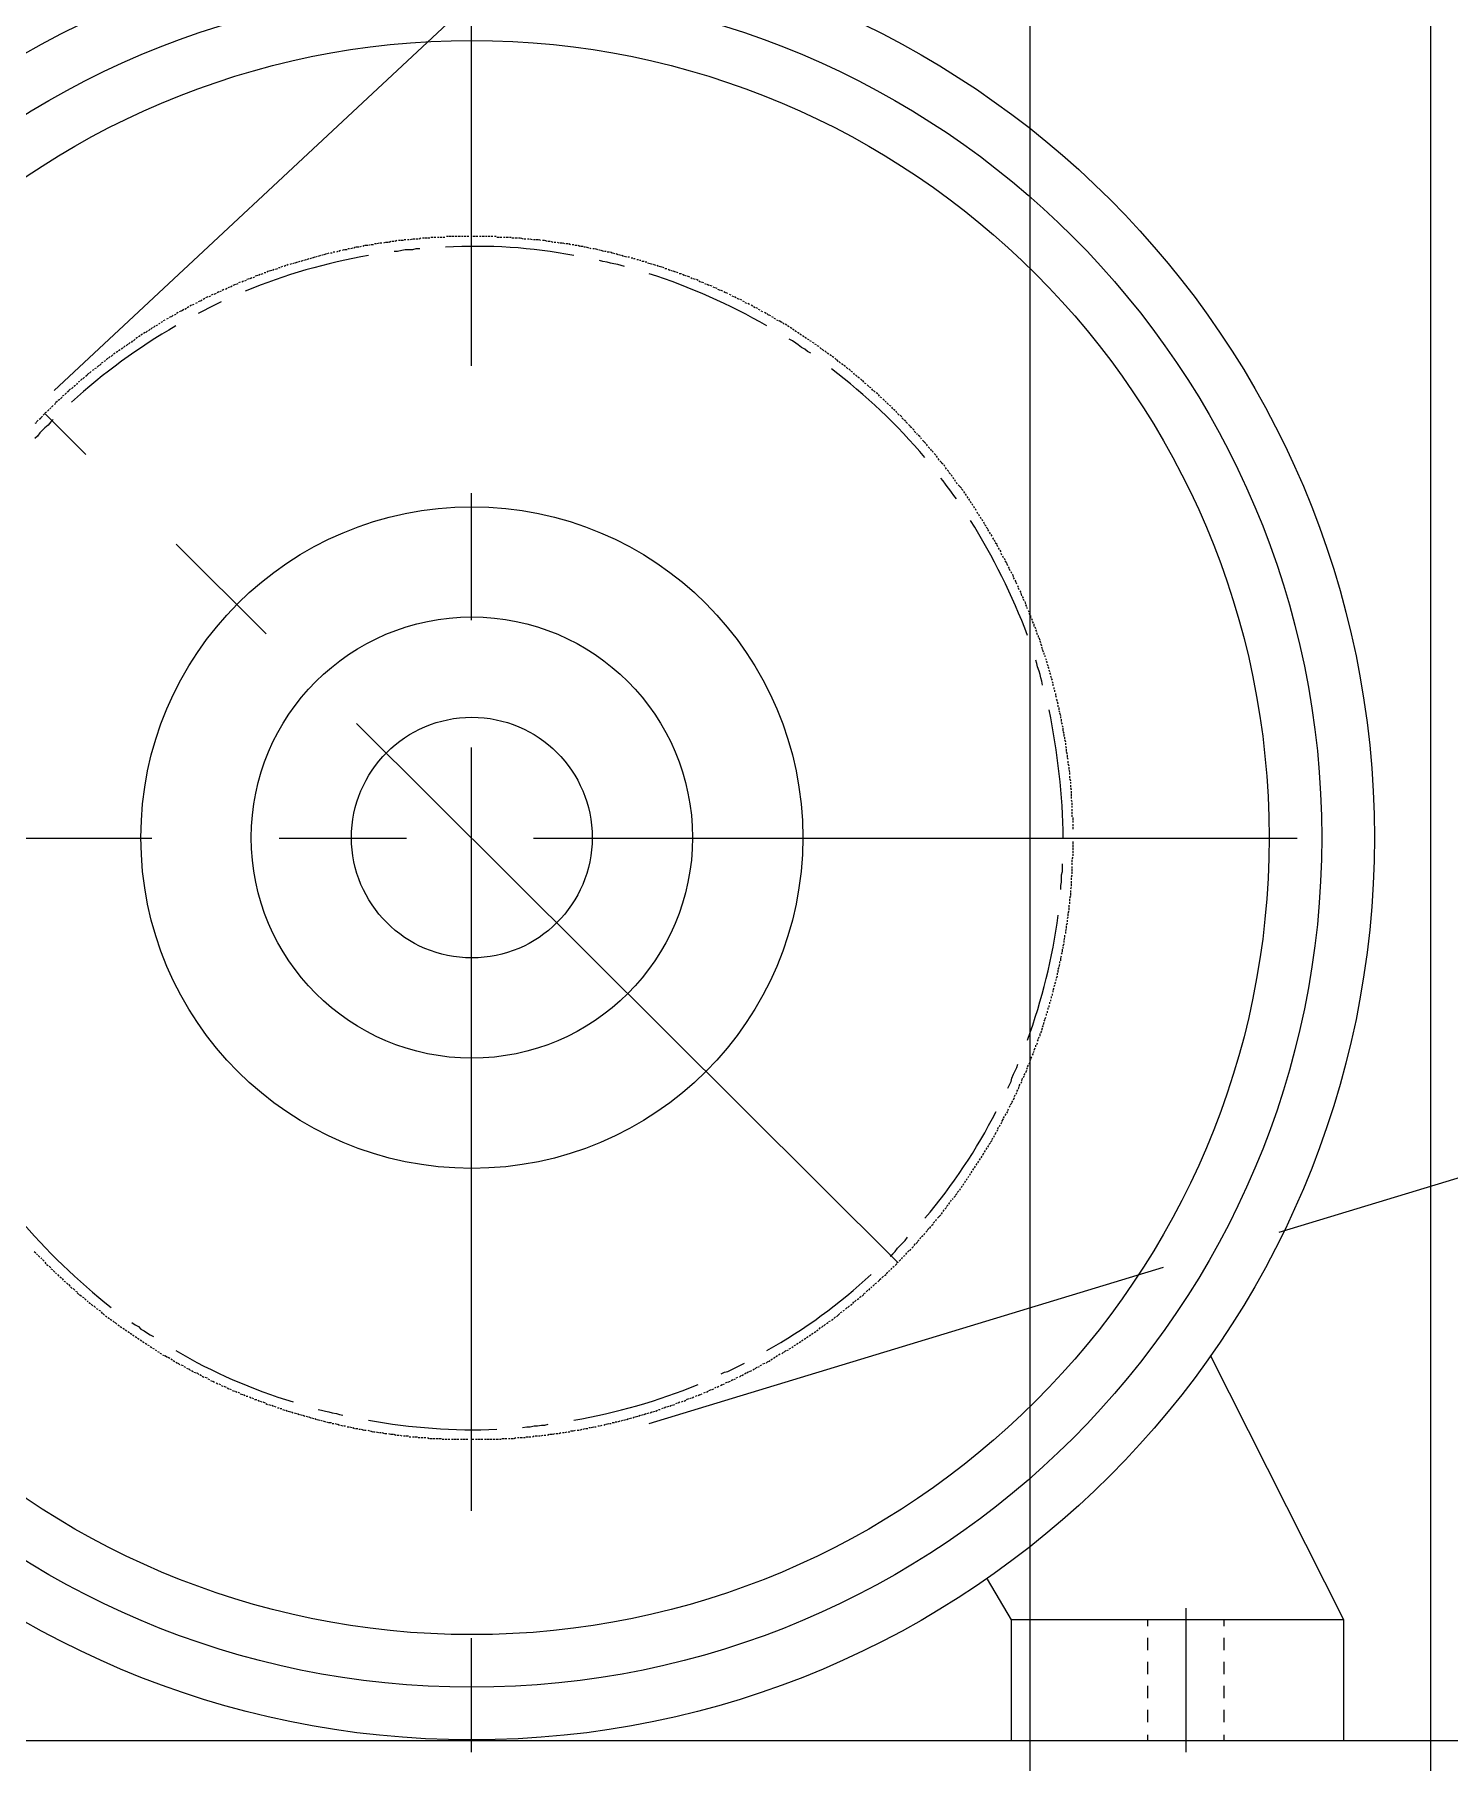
# Model space of a CAD drawing. Header units: millimetres. Extents: x 163705 to 1616509, y 81827 to 302547.
# Drawn here: x 1441158.7 to 1441511.7, y 145537.1 to 145968.3 of the extents above; entities that cross this region are included whole.
import ezdxf

# ---------------------------------------------------------------- set-up
doc = ezdxf.new("R2010")
doc.units = ezdxf.units.MM
doc.header["$LTSCALE"] = 10
doc.linetypes.add('CENTER2', pattern=[28.575, 19.05, -3.175, 3.175, -3.175])
doc.layers.add('1-中心线', color=1, linetype='CENTER2', lineweight=0)
doc.layers.add('1-设备轮廓', color=2, linetype='Continuous', lineweight=18)

# ---------------------------------------------------------------- blocks, each defined once
blk = doc.blocks.new('B400X4400立面图')
for p, q in [((3505.39, 1184.32, 30821.22), (3505.39, 0, 7414.49)), ((3605.39, 1184.32, 30821.22), (3605.39, 0, 7414.49))]:
    blk.add_line(p, q)
blk = doc.blocks.new('PE400X600-正视图')
for points in [[(315.42, 485.63), (413.54, 577.14)], [(392.88, 521.78), (392.47, 521.57)], [(393.71, 521.78), (393.09, 521.78)], [(394.33, 521.98), (393.92, 521.78)], [(395.15, 521.98), (394.53, 521.98)], [(395.77, 522.19), (395.36, 522.19)], [(396.6, 522.4), (395.98, 522.19)], [(397.22, 522.4), (396.81, 522.4)], [(398.05, 522.6), (397.63, 522.4)], [(398.87, 522.6), (398.25, 522.6)], [(399.49, 522.81), (399.08, 522.6)], [(400.32, 522.81), (399.7, 522.81)], [(400.94, 523.02), (400.53, 522.81)], [(401.76, 523.02), (401.35, 523.02)], [(402.59, 523.02), (401.97, 523.02)], [(403.21, 523.22), (402.8, 523.22)], [(404.04, 523.22), (403.62, 523.22)], [(404.86, 523.43), (404.24, 523.22)], [(405.48, 523.43), (405.07, 523.43)], [(406.31, 523.43), (405.69, 523.43)], [(406.93, 523.64), (406.52, 523.43)], [(407.75, 523.64), (407.34, 523.64)], [(408.58, 523.64), (407.96, 523.64)], [(409.2, 523.64), (408.79, 523.64)], [(410.03, 523.84), (409.41, 523.84)], [(410.65, 523.84), (410.23, 523.84)], [(411.47, 523.84), (411.06, 523.84)], [(412.3, 523.84), (411.68, 523.84)], [(412.92, 523.84), (412.51, 523.84)], [(413.75, 524.05), (413.33, 524.05)], [(414.57, 524.05), (413.95, 524.05)], [(415.19, 524.05), (414.78, 524.05)], [(416.02, 524.05), (415.4, 524.05)], [(416.84, 524.05), (416.22, 524.05)], [(417.46, 524.05), (417.05, 524.05)], [(418.29, 524.05), (417.67, 524.05)], [(418.91, 524.05), (418.5, 524.05)], [(420.56, 524.05), (419.94, 524.05)], [(421.18, 524.05), (420.77, 524.05)], [(422.01, 524.05), (421.59, 524.05)], [(422.83, 524.05), (422.21, 524.05)], [(423.45, 524.05), (423.04, 524.05)], [(424.28, 524.05), (423.66, 524.05)], [(424.9, 524.05), (424.49, 524.05)], [(425.73, 524.05), (425.31, 524.05)], [(426.55, 523.84), (425.93, 523.84)], [(427.17, 523.84), (426.76, 523.84)], [(428, 523.84), (427.58, 523.84)], [(428.82, 523.84), (428.2, 523.84)], [(429.44, 523.84), (429.03, 523.84)], [(430.27, 523.64), (429.65, 523.64)], [(431.1, 523.64), (430.48, 523.64)], [(431.72, 523.64), (431.3, 523.64)], [(432.54, 523.43), (431.92, 523.64)], [(433.16, 523.43), (432.75, 523.43)], [(433.99, 523.43), (433.58, 523.43)], [(434.81, 523.22), (434.19, 523.43)], [(435.43, 523.22), (435.02, 523.22)], [(436.26, 523.22), (435.64, 523.22)], [(436.88, 523.02), (436.47, 523.22)], [(437.71, 523.02), (437.29, 523.02)], [(438.53, 522.81), (437.91, 523.02)], [(439.15, 522.81), (438.74, 522.81)], [(439.98, 522.6), (439.36, 522.81)], [(440.6, 522.6), (440.19, 522.6)], [(441.42, 522.4), (441.01, 522.6)], [(442.25, 522.4), (441.63, 522.4)], [(442.87, 522.19), (442.46, 522.4)], [(443.7, 522.19), (443.08, 522.19)], [(444.32, 521.98), (443.9, 522.19)], [(445.14, 521.98), (444.73, 521.98)], [(445.97, 521.78), (445.35, 521.78)], [(446.59, 521.57), (446.18, 521.78)], [(376.15, 517.65), (375.53, 517.44)], [(376.77, 517.85), (376.36, 517.65)], [(377.6, 518.06), (376.98, 517.85)], [(378.22, 518.27), (377.8, 518.06)], [(379.04, 518.47), (378.42, 518.27)], [(379.66, 518.68), (379.25, 518.47)], [(380.49, 518.89), (379.87, 518.68)], [(381.11, 519.09), (380.7, 518.89)], [(381.93, 519.3), (381.31, 519.09)], [(382.55, 519.51), (382.14, 519.3)], [(383.38, 519.71), (382.76, 519.51)], [(384, 519.92), (383.59, 519.71)], [(384.83, 519.92), (384.41, 519.92)], [(385.45, 520.12), (385.03, 520.12)], [(386.27, 520.33), (385.86, 520.12)], [(386.89, 520.54), (386.48, 520.33)], [(387.72, 520.74), (387.31, 520.54)], [(388.54, 520.74), (387.92, 520.74)], [(389.16, 520.95), (388.75, 520.95)], [(389.99, 521.16), (389.37, 520.95)], [(390.61, 521.36), (390.2, 521.16)], [(391.44, 521.36), (390.82, 521.36)], [(392.06, 521.57), (391.64, 521.36)], [(406.72, 520.95), (405.69, 520.95), (404.86, 520.74), (404.04, 520.74), (403, 520.74), (402.18, 520.54), (401.14, 520.33), (400.32, 520.33)], [(447.41, 521.57), (446.8, 521.57)], [(448.03, 521.36), (447.62, 521.36)], [(448.86, 521.16), (448.24, 521.36)], [(449.48, 520.95), (449.07, 521.16)], [(450.31, 520.95), (449.89, 520.95)], [(451.13, 520.74), (450.51, 520.95)], [(451.75, 520.54), (451.34, 520.74)], [(457.74, 516.61), (456.92, 516.82), (456.09, 517.03), (455.06, 517.23), (454.23, 517.44), (453.41, 517.65), (452.37, 517.85), (451.55, 518.06)], [(452.58, 520.33), (451.96, 520.54)], [(453.2, 520.33), (452.79, 520.33)], [(454.02, 520.12), (453.41, 520.12)], [(454.64, 519.92), (454.23, 520.12)], [(455.47, 519.71), (454.85, 519.92)], [(456.09, 519.51), (455.68, 519.71)], [(456.92, 519.3), (456.3, 519.51)], [(457.54, 519.09), (457.12, 519.3)], [(458.36, 518.89), (457.74, 519.09)], [(458.98, 518.89), (458.57, 518.89)], [(459.81, 518.68), (459.4, 518.68)], [(460.43, 518.47), (460.02, 518.47)], [(461.25, 518.27), (460.84, 518.27)], [(461.87, 518.06), (461.46, 518.06)], [(462.7, 517.85), (462.08, 517.85)], [(463.32, 517.65), (462.91, 517.65)], [(364.17, 513.51), (363.55, 513.31)], [(364.79, 513.72), (364.38, 513.51)], [(365.41, 513.93), (365, 513.72)], [(366.24, 514.34), (365.62, 514.13)], [(366.86, 514.55), (366.44, 514.34)], [(367.48, 514.75), (367.06, 514.55)], [(368.3, 514.96), (367.89, 514.96)], [(368.92, 515.37), (368.51, 515.17)], [(369.75, 515.58), (369.13, 515.37)], [(370.37, 515.79), (369.95, 515.58)], [(371.19, 515.99), (370.57, 515.79)], [(371.81, 516.2), (371.4, 516.2)], [(372.43, 516.61), (372.02, 516.41)], [(373.26, 516.82), (372.85, 516.61)], [(373.88, 517.03), (373.47, 516.82)], [(374.7, 517.23), (374.29, 517.03)], [(375.32, 517.44), (374.91, 517.23)], [(464.15, 517.23), (463.53, 517.44)], [(464.77, 517.03), (464.35, 517.23)], [(465.59, 516.82), (464.97, 517.03)], [(466.21, 516.61), (465.8, 516.82)], [(467.04, 516.41), (466.42, 516.61)], [(467.66, 516.2), (467.24, 516.41)], [(468.28, 515.99), (467.86, 515.99)], [(469.1, 515.58), (468.69, 515.79)], [(469.72, 515.37), (469.31, 515.58)], [(470.55, 515.17), (469.93, 515.37)], [(471.17, 514.96), (470.76, 515.17)], [(472, 514.75), (471.38, 514.75)], [(472.62, 514.34), (472.2, 514.55)], [(473.24, 514.13), (472.82, 514.34)], [(474.06, 513.93), (473.44, 514.13)], [(474.68, 513.51), (474.27, 513.72)], [(475.51, 513.31), (474.89, 513.51)], [(476.13, 513.1), (475.71, 513.31)], [(353.84, 508.97), (353.22, 508.76)], [(354.46, 509.18), (354.05, 508.97)], [(355.08, 509.59), (354.67, 509.38)], [(355.91, 509.8), (355.29, 509.59)], [(356.53, 510.21), (356.11, 510)], [(357.15, 510.42), (356.73, 510.21)], [(357.77, 510.83), (357.35, 510.62)], [(358.59, 511.04), (358.18, 510.83)], [(359.21, 511.45), (358.8, 511.24)], [(359.83, 511.66), (359.42, 511.45)], [(360.66, 512.07), (360.04, 511.86)], [(361.28, 512.28), (360.86, 512.07)], [(361.9, 512.69), (361.48, 512.48)], [(362.72, 512.9), (362.31, 512.69)], [(363.34, 513.1), (362.93, 512.9)], [(476.75, 512.69), (476.33, 512.9)], [(477.57, 512.48), (476.95, 512.69)], [(478.19, 512.07), (477.78, 512.28)], [(478.81, 511.86), (478.4, 512.07)], [(479.64, 511.66), (479.02, 511.86)], [(480.26, 511.24), (479.85, 511.45)], [(480.88, 511.04), (480.46, 511.24)], [(481.7, 510.62), (481.08, 510.83)], [(482.32, 510.42), (481.91, 510.62)], [(482.94, 510), (482.53, 510.21)], [(483.56, 509.8), (483.15, 510)], [(484.39, 509.38), (483.98, 509.59)], [(485.01, 508.97), (484.6, 509.18)], [(485.63, 508.76), (485.22, 508.97)], [(345.79, 504.63), (345.37, 504.43)], [(346.41, 505.05), (345.99, 504.84)], [(347.03, 505.46), (346.61, 505.25)], [(347.85, 505.87), (347.23, 505.46)], [(348.47, 506.08), (348.06, 505.87)], [(349.09, 506.49), (348.68, 506.29)], [(349.71, 506.9), (349.3, 506.7)], [(350.33, 507.11), (349.92, 506.9)], [(351.16, 507.52), (350.74, 507.32)], [(351.78, 507.94), (351.36, 507.73)], [(357.15, 507.73), (356.32, 507.32), (355.49, 506.9), (354.67, 506.49), (353.84, 506.08), (353.02, 505.67), (352.19, 505.25), (351.36, 504.84)], [(352.4, 508.14), (351.98, 507.94)], [(353.02, 508.56), (352.6, 508.35)], [(486.46, 508.35), (485.84, 508.56)], [(487.07, 508.14), (486.66, 508.35)], [(487.69, 507.73), (487.28, 507.94)], [(488.31, 507.32), (487.9, 507.52)], [(488.93, 507.11), (488.52, 507.32)], [(489.76, 506.7), (489.35, 506.9)], [(490.38, 506.29), (489.97, 506.49)], [(491, 506.08), (490.59, 506.29)], [(491.62, 505.67), (491.21, 505.87)], [(492.24, 505.25), (491.83, 505.46)], [(493.07, 504.84), (492.65, 505.05)], [(493.68, 504.43), (493.27, 504.84)], [(338.76, 500.5), (338.35, 500.09)], [(339.38, 500.91), (338.97, 500.5)], [(340, 501.33), (339.59, 500.91)], [(340.62, 501.74), (340.21, 501.33)], [(341.24, 501.95), (340.83, 501.74)], [(341.86, 502.36), (341.45, 502.15)], [(342.48, 502.77), (342.07, 502.57)], [(343.1, 503.19), (342.69, 502.98)], [(343.93, 503.6), (343.51, 503.39)], [(344.55, 504.01), (344.13, 503.81)], [(345.17, 504.43), (344.75, 504.01)], [(494.3, 504.22), (493.89, 504.43)], [(494.92, 503.81), (494.51, 504.01)], [(495.54, 503.39), (495.13, 503.6)], [(496.16, 502.98), (495.75, 503.19)], [(496.99, 502.57), (496.37, 502.98)], [(497.61, 502.15), (497.2, 502.57)], [(498.23, 501.95), (497.82, 502.15)], [(498.85, 501.53), (498.44, 501.74)], [(499.47, 501.12), (499.06, 501.33)], [(500.09, 500.71), (499.68, 500.91)], [(500.71, 500.29), (500.29, 500.5)], [(332.57, 496.16), (332.15, 495.96)], [(333.19, 496.78), (332.77, 496.37)], [(333.81, 497.2), (333.39, 496.78)], [(334.42, 497.61), (334.01, 497.2)], [(335.04, 498.02), (334.63, 497.61)], [(335.66, 498.44), (335.25, 498.02)], [(336.28, 498.85), (335.87, 498.64)], [(336.9, 499.26), (336.49, 499.06)], [(337.52, 499.68), (337.11, 499.47)], [(338.14, 500.09), (337.73, 499.88)], [(504.22, 494.92), (503.39, 495.34), (502.77, 495.96), (501.95, 496.37), (501.12, 496.99), (500.5, 497.4), (499.68, 498.02), (498.85, 498.44)], [(501.33, 499.88), (500.91, 500.09)], [(501.95, 499.47), (501.53, 499.68)], [(502.57, 499.06), (502.15, 499.26)], [(503.19, 498.64), (502.77, 498.85)], [(503.81, 498.23), (503.39, 498.44)], [(504.43, 497.82), (504.01, 498.02)], [(505.05, 497.4), (504.63, 497.61)], [(505.67, 496.99), (505.25, 497.2)], [(506.29, 496.58), (505.87, 496.78)], [(506.9, 495.96), (506.49, 496.37)], [(507.52, 495.54), (507.11, 495.96)], [(326.58, 491.83), (326.16, 491.41)], [(327.2, 492.24), (326.78, 491.83)], [(327.61, 492.65), (327.2, 492.45)], [(328.23, 493.07), (327.81, 492.86)], [(328.85, 493.68), (328.43, 493.27)], [(329.47, 494.1), (329.05, 493.68)], [(330.09, 494.51), (329.67, 494.1)], [(330.71, 494.92), (330.29, 494.72)], [(331.33, 495.34), (330.91, 495.13)], [(331.95, 495.75), (331.53, 495.54)], [(508.14, 495.13), (507.73, 495.54)], [(508.76, 494.72), (508.35, 494.92)], [(509.38, 494.3), (508.97, 494.51)], [(510, 493.89), (509.59, 494.1)], [(510.62, 493.27), (510.21, 493.68)], [(511.04, 492.86), (510.83, 493.27)], [(511.66, 492.45), (511.24, 492.86)], [(512.28, 492.03), (511.86, 492.24)], [(512.9, 491.62), (512.48, 491.83)], [(321.2, 487.49), (321, 487.07)], [(321.82, 487.9), (321.41, 487.69)], [(322.44, 488.52), (322.03, 488.11)], [(323.06, 488.93), (322.65, 488.52)], [(323.68, 489.35), (323.27, 489.14)], [(324.1, 489.97), (323.68, 489.55)], [(324.72, 490.38), (324.3, 489.97)], [(325.34, 490.79), (324.92, 490.59)], [(325.96, 491.21), (325.54, 491)], [(513.51, 491), (513.1, 491.41)], [(514.13, 490.59), (513.72, 491)], [(514.75, 490.17), (514.34, 490.38)], [(515.17, 489.55), (514.96, 489.97)], [(515.79, 489.14), (515.37, 489.55)], [(516.41, 488.73), (515.99, 488.93)], [(517.03, 488.11), (516.61, 488.52)], [(517.44, 487.69), (517.23, 488.11)], [(518.06, 487.28), (517.65, 487.49)], [(316.87, 483.36), (316.45, 483.15)], [(317.49, 483.98), (317.07, 483.56)], [(317.9, 484.39), (317.49, 484.18)], [(318.52, 485.01), (318.11, 484.6)], [(319.14, 485.42), (318.73, 485.22)], [(319.55, 486.04), (319.14, 485.63)], [(320.17, 486.46), (319.76, 486.04)], [(320.79, 486.87), (320.38, 486.66)], [(518.68, 486.66), (518.27, 487.07)], [(519.3, 486.25), (518.89, 486.46)], [(519.71, 485.63), (519.51, 486.04)], [(520.33, 485.22), (519.92, 485.63)], [(520.95, 484.8), (520.54, 485.01)], [(521.36, 484.18), (521.16, 484.6)], [(521.98, 483.77), (521.57, 483.98)], [(522.6, 483.15), (522.19, 483.56)], [(312.53, 479.23), (312.12, 478.81)], [(313.15, 479.85), (312.74, 479.43)], [(313.56, 480.26), (313.15, 480.05)], [(314.18, 480.88), (313.77, 480.46)], [(314.59, 481.29), (314.39, 481.08)], [(315.21, 481.91), (314.8, 481.5)], [(315.83, 482.32), (315.42, 482.12)], [(316.25, 482.94), (315.83, 482.53)], [(523.02, 482.74), (522.81, 482.94)], [(523.64, 482.12), (523.22, 482.53)], [(524.26, 481.7), (523.84, 481.91)], [(524.67, 481.08), (524.46, 481.5)], [(525.29, 480.67), (524.88, 480.88)], [(525.7, 480.05), (525.5, 480.46)], [(526.32, 479.43), (525.91, 479.85)], [(526.94, 479.02), (526.53, 479.43)], [(527.35, 478.4), (526.94, 478.81)], [(315.21, 478.4), (314.59, 477.78), (313.98, 476.95), (313.15, 476.33), (312.53, 475.71), (311.91, 475.09), (311.29, 474.27), (310.67, 473.65)], [(311.08, 477.57), (310.67, 477.37)], [(311.5, 478.19), (311.08, 477.78)], [(312.12, 478.61), (311.7, 478.4)], [(527.97, 477.99), (527.56, 478.19)], [(528.39, 477.37), (527.97, 477.78)], [(529.01, 476.75), (528.59, 477.16)], [(529.42, 476.33), (529.01, 476.54)], [(530.04, 475.71), (529.63, 476.13)], [(530.45, 475.09), (530.04, 475.51)], [(530.87, 474.68), (530.66, 474.89)], [(531.49, 474.06), (531.07, 474.47)], [(531.9, 473.44), (531.69, 473.85)], [(532.93, 472.41), (532.52, 472.82), (532.11, 473.24)], [(533.34, 471.79), (533.14, 472.2)], [(533.96, 471.17), (533.55, 471.58)], [(534.38, 470.55), (534.17, 470.96)], [(534.79, 470.14), (534.58, 470.55)], [(535.41, 469.52), (535, 469.93)], [(535.82, 468.9), (535.62, 469.31)], [(536.24, 468.28), (536.03, 468.69)], [(536.86, 467.66), (536.44, 468.07)], [(537.27, 467.24), (536.86, 467.45)], [(537.68, 466.63), (537.48, 467.04)], [(538.1, 466.01), (537.89, 466.42)], [(538.72, 465.39), (538.3, 465.8)], [(540.57, 458.57), (539.95, 459.4), (539.34, 460.22), (538.92, 460.84), (538.3, 461.67), (537.89, 462.29), (537.27, 463.11), (536.65, 463.73)], [(539.13, 464.77), (538.72, 465.18)], [(539.54, 464.15), (539.34, 464.56)], [(539.95, 463.53), (539.75, 463.94)], [(540.37, 462.91), (540.16, 463.32)], [(540.78, 462.29), (540.57, 462.7)], [(541.81, 461.25), (541.4, 461.67), (540.99, 462.08)], [(542.23, 460.63), (541.81, 461.05)], [(542.64, 460.02), (542.43, 460.43)], [(543.05, 459.4), (542.85, 459.81)], [(543.47, 458.78), (543.26, 459.19)], [(543.88, 458.16), (543.67, 458.57)], [(544.29, 457.54), (544.09, 457.95)], [(544.71, 456.92), (544.5, 457.33)], [(545.12, 456.3), (544.91, 456.71)], [(545.53, 455.68), (545.33, 456.09)], [(545.95, 454.85), (545.74, 455.26)], [(546.36, 454.23), (546.15, 454.64)], [(546.77, 453.61), (546.56, 454.02)], [(547.18, 452.99), (546.98, 453.41)], [(547.6, 452.37), (547.39, 452.79)], [(548.01, 451.75), (547.6, 452.17)], [(548.42, 451.13), (548.01, 451.55)], [(548.63, 450.51), (548.42, 450.93)], [(549.04, 449.89), (548.84, 450.31)], [(549.46, 449.27), (549.25, 449.69)], [(549.87, 448.45), (549.66, 448.86)], [(550.28, 447.83), (550.08, 448.24)], [(550.7, 447.21), (550.28, 447.62)], [(550.9, 446.59), (550.7, 447)], [(551.32, 445.97), (551.11, 446.38)], [(551.73, 445.35), (551.52, 445.76)], [(551.94, 444.52), (551.73, 444.94)], [(552.35, 443.9), (552.14, 444.32)], [(552.76, 443.28), (552.56, 443.7)], [(553.17, 442.66), (552.76, 443.08)], [(553.38, 441.84), (553.17, 442.46)], [(553.79, 441.22), (553.59, 441.63)], [(554, 440.6), (553.79, 441.01)], [(554.41, 439.98), (554.21, 440.39)], [(554.83, 439.15), (554.62, 439.77)], [(555.03, 438.53), (554.83, 438.95)], [(555.45, 437.91), (555.24, 438.33)], [(555.65, 437.29), (555.45, 437.71)], [(556.07, 436.47), (555.86, 436.88)], [(556.27, 435.85), (556.07, 436.26)], [(556.69, 435.23), (556.48, 435.64)], [(556.89, 434.4), (556.69, 435.02)], [(557.31, 433.78), (557.1, 434.19)], [(557.51, 433.16), (557.31, 433.58)], [(557.93, 432.34), (557.72, 432.96)], [(558.13, 431.72), (557.93, 432.13)], [(558.34, 431.1), (558.13, 431.51)], [(558.75, 430.27), (558.55, 430.68)], [(558.96, 429.65), (558.75, 430.06)], [(559.17, 428.82), (559.17, 429.44)], [(559.58, 428.2), (559.37, 428.62)], [(559.78, 427.58), (559.58, 428)], [(559.99, 426.76), (559.99, 427.38)], [(560.4, 426.14), (560.2, 426.55)], [(560.61, 425.52), (560.4, 425.93)], [(560.82, 424.69), (560.61, 425.11)], [(561.02, 424.07), (561.02, 424.49)], [(561.44, 423.25), (561.23, 423.87)], [(561.64, 422.63), (561.44, 423.04)], [(562.06, 412.09), (561.85, 413.13), (561.64, 413.95), (561.44, 414.78), (561.23, 415.6), (560.82, 416.64), (560.61, 417.46), (560.4, 418.29)], [(561.85, 421.8), (561.64, 422.42)], [(562.06, 421.18), (561.85, 421.59)], [(562.26, 420.36), (562.06, 420.97)], [(562.47, 419.74), (562.47, 420.15)], [(562.68, 419.12), (562.68, 419.53)], [(563.09, 418.29), (562.88, 418.7)], [(563.3, 417.67), (563.09, 418.08)], [(563.5, 416.84), (563.3, 417.26)], [(563.71, 416.22), (563.5, 416.64)], [(563.92, 415.4), (563.71, 415.81)], [(564.12, 414.78), (563.92, 415.19)], [(564.33, 413.95), (564.12, 414.36)], [(564.54, 413.33), (564.33, 413.75)], [(564.74, 412.51), (564.54, 412.92)], [(564.74, 411.89), (564.74, 412.3)], [(564.95, 411.06), (564.95, 411.47)], [(565.16, 410.44), (565.16, 410.85)], [(565.36, 409.61), (565.36, 410.03)], [(565.57, 408.99), (565.36, 409.41)], [(565.78, 408.17), (565.57, 408.58)], [(565.98, 407.34), (565.78, 407.96)], [(565.98, 406.72), (565.98, 407.14)], [(566.19, 405.9), (566.19, 406.52)], [(566.39, 405.28), (566.19, 405.69)], [(566.6, 404.45), (566.39, 405.07)], [(566.6, 403.83), (566.6, 404.24)], [(566.81, 403), (566.81, 403.62)], [(567.01, 402.38), (566.81, 402.8)], [(567.22, 401.56), (567.01, 401.97)], [(567.22, 400.73), (567.22, 401.35)], [(567.43, 400.11), (567.22, 400.53)], [(567.43, 399.29), (567.43, 399.91)], [(567.63, 398.67), (567.63, 399.08)], [(567.84, 397.84), (567.63, 398.46)], [(567.84, 397.22), (567.84, 397.63)], [(568.05, 396.39), (567.84, 396.81)], [(568.05, 395.57), (568.05, 396.19)], [(568.25, 394.95), (568.05, 395.36)], [(568.25, 394.12), (568.25, 394.74)], [(568.46, 393.5), (568.25, 393.92)], [(568.46, 392.68), (568.46, 393.09)], [(568.67, 391.85), (568.46, 392.47)], [(568.67, 391.23), (568.67, 391.64)], [(568.87, 390.4), (568.67, 391.02)], [(568.87, 389.78), (568.87, 390.2)], [(568.87, 388.96), (568.87, 389.37)], [(569.08, 388.13), (568.87, 388.75)], [(569.08, 387.51), (569.08, 387.92)], [(569.08, 386.69), (569.08, 387.1)], [(569.29, 385.86), (569.08, 386.48)], [(569.29, 385.24), (569.29, 385.65)], [(569.29, 384.41), (569.29, 385.03)], [(569.29, 383.79), (569.29, 384.21)], [(569.49, 382.97), (569.29, 383.38)], [(569.49, 382.14), (569.49, 382.76)], [(569.49, 381.52), (569.49, 381.93)], [(569.49, 380.7), (569.49, 381.11)], [(569.49, 379.87), (569.49, 380.49)], [(569.49, 379.25), (569.49, 379.66)], [(569.7, 378.42), (569.7, 379.04)], [(569.7, 377.8), (569.7, 378.22)], [(569.7, 376.98), (569.7, 377.39)], [(569.7, 376.15), (569.7, 376.77)], [(569.7, 372.43), (569.7, 373.05)], [(569.7, 371.61), (569.7, 372.23)], [(569.7, 370.99), (569.7, 371.4)], [(566.6, 361.07), (566.6, 362.1), (566.81, 362.93), (566.81, 363.76), (566.81, 364.79), (567.01, 365.62), (567.01, 366.65), (567.01, 367.48)], [(569.49, 368.71), (569.7, 369.13)], [(569.49, 367.89), (569.49, 368.51)], [(569.49, 367.27), (569.49, 367.68)], [(569.49, 366.44), (569.49, 366.86)], [(569.7, 370.16), (569.7, 370.78)], [(569.7, 369.54), (569.7, 369.95)], [(569.29, 364.17), (569.49, 364.79)], [(569.29, 363.55), (569.29, 363.96)], [(569.29, 362.72), (569.29, 363.14)], [(569.29, 361.9), (569.29, 362.52)], [(569.49, 365.62), (569.49, 366.24)], [(569.49, 365), (569.49, 365.41)], [(568.87, 359.01), (569.08, 359.42)], [(568.87, 358.18), (568.87, 358.8)], [(568.87, 357.56), (568.87, 357.97)], [(569.08, 361.28), (569.29, 361.69)], [(569.08, 360.45), (569.08, 360.86)], [(569.08, 359.63), (569.08, 360.25)], [(568.25, 353.84), (568.46, 354.25)], [(568.46, 355.29), (568.67, 355.7)], [(568.46, 354.46), (568.46, 355.08)], [(568.67, 356.73), (568.67, 357.15)], [(568.67, 355.91), (568.67, 356.53)], [(567.63, 349.3), (567.63, 349.71)], [(567.84, 350.74), (568.05, 351.36)], [(567.84, 350.12), (567.84, 350.54)], [(568.05, 352.19), (568.25, 352.81)], [(568.05, 351.57), (568.05, 351.98)], [(568.25, 353.02), (568.25, 353.43)], [(566.81, 344.96), (567.01, 345.37)], [(567.01, 345.58), (567.01, 346.2)], [(567.22, 347.03), (567.43, 347.64)], [(567.22, 346.41), (567.22, 346.82)], [(567.43, 348.47), (567.63, 349.09)], [(567.43, 347.85), (567.43, 348.26)], [(565.98, 341.24), (566.19, 341.65)], [(565.98, 340.42), (565.98, 341.03)], [(566.19, 341.86), (566.39, 342.48)], [(566.39, 342.69), (566.39, 343.1)], [(566.6, 344.13), (566.81, 344.55)], [(566.6, 343.31), (566.6, 343.93)], [(564.74, 336.08), (564.95, 336.49)], [(564.95, 336.9), (565.16, 337.32)], [(565.16, 337.52), (565.36, 337.94)], [(565.36, 338.35), (565.57, 338.76)], [(565.57, 338.97), (565.78, 339.59)], [(565.78, 339.8), (565.78, 340.21)], [(563.71, 331.74), (563.71, 332.15)], [(563.92, 332.57), (563.92, 332.98)], [(564.12, 333.19), (564.12, 333.6)], [(564.33, 334.01), (564.33, 334.42)], [(564.54, 334.63), (564.54, 335.04)], [(564.74, 335.46), (564.74, 335.87)], [(562.26, 327.4), (562.47, 328.02)], [(562.47, 328.23), (562.68, 328.64)], [(562.68, 328.85), (562.88, 329.26)], [(563.09, 329.67), (563.09, 330.09)], [(563.3, 330.29), (563.3, 330.71)], [(563.5, 331.12), (563.5, 331.53)], [(560.82, 323.27), (561.02, 323.68)], [(561.02, 323.89), (561.23, 324.3)], [(561.44, 324.51), (561.44, 325.13)], [(561.64, 325.34), (561.85, 325.75)], [(561.85, 325.96), (562.06, 326.58)], [(562.06, 326.78), (562.26, 327.2)], [(559.17, 318.93), (559.37, 319.35)], [(559.58, 319.76), (559.78, 320.17)], [(559.78, 320.38), (559.99, 320.79)], [(559.99, 321), (560.2, 321.62)], [(560.4, 321.82), (560.4, 322.24)], [(560.61, 322.44), (560.82, 322.86)], [(553.38, 311.5), (553.79, 312.32), (554.21, 313.15), (554.41, 313.98), (554.83, 315.01), (555.24, 315.83), (555.65, 316.66), (555.86, 317.49)], [(557.51, 314.8), (557.72, 315.21)], [(557.93, 315.42), (558.13, 316.04)], [(558.13, 316.25), (558.34, 316.66)], [(558.34, 316.87), (558.55, 317.28)], [(558.75, 317.49), (558.96, 318.11)], [(558.96, 318.31), (559.17, 318.73)], [(555.65, 310.67), (555.86, 311.08)], [(556.07, 311.29), (556.27, 311.91)], [(556.27, 312.12), (556.48, 312.53)], [(556.69, 312.74), (556.89, 313.15)], [(556.89, 313.36), (557.1, 313.98)], [(557.31, 314.18), (557.51, 314.59)], [(553.38, 305.92), (553.59, 306.33)], [(553.79, 306.75), (554, 307.16)], [(554, 307.37), (554.41, 307.78)], [(554.41, 307.98), (554.62, 308.4)], [(554.83, 308.6), (555.03, 309.22)], [(555.03, 309.43), (555.24, 309.84)], [(555.45, 310.05), (555.65, 310.46)], [(621.13, 275.55), (735.98, 310.46)], [(551.32, 301.99), (551.52, 302.41)], [(551.73, 302.61), (551.94, 303.03)], [(551.94, 303.23), (552.35, 303.85)], [(552.35, 304.06), (552.56, 304.47)], [(552.76, 304.68), (552.97, 305.09)], [(553.17, 305.3), (553.38, 305.71)], [(548.63, 297.45), (549.04, 297.86)], [(549.04, 298.07), (549.46, 298.48)], [(549.46, 298.69), (549.66, 299.1)], [(549.87, 299.31), (550.08, 299.72)], [(550.28, 299.93), (550.49, 300.55)], [(550.7, 300.76), (550.9, 301.17)], [(550.9, 301.37), (551.11, 301.79)], [(545.95, 292.91), (546.15, 293.32)], [(546.36, 293.53), (546.56, 293.94)], [(546.77, 294.15), (546.98, 294.56)], [(547.18, 294.76), (547.39, 295.38)], [(547.6, 295.59), (547.8, 296)], [(548.01, 296.21), (548.22, 296.62)], [(548.42, 296.83), (548.63, 297.24)], [(543.05, 288.57), (543.26, 288.98)], [(543.47, 289.19), (543.67, 289.6)], [(543.88, 289.81), (544.09, 290.22)], [(544.29, 290.43), (544.5, 290.84)], [(544.71, 291.05), (544.91, 291.46)], [(545.12, 291.67), (545.33, 292.08)], [(545.53, 292.29), (545.74, 292.7)], [(539.95, 284.23), (540.37, 284.64)], [(540.37, 284.85), (540.78, 285.26)], [(540.78, 285.47), (541.19, 285.88)], [(541.4, 286.09), (541.61, 286.5)], [(541.81, 286.71), (542.02, 287.12)], [(542.23, 287.33), (542.43, 287.74)], [(542.64, 287.95), (542.85, 288.36)], [(536.86, 280.1), (537.06, 280.51)], [(537.27, 280.72), (537.48, 281.13)], [(537.68, 281.34), (538.1, 281.75)], [(538.1, 281.96), (538.51, 282.37)], [(538.72, 282.58), (538.92, 282.99)], [(539.13, 283.2), (539.34, 283.61)], [(539.54, 283.82), (539.75, 284.02)], [(533.34, 276.17), (533.76, 276.59)], [(533.96, 276.59), (534.17, 277)], [(534.38, 277.21), (534.79, 277.62)], [(534.79, 277.83), (535.2, 278.24)], [(535.41, 278.45), (535.62, 278.86)], [(535.82, 279.07), (536.24, 279.48), (536.65, 279.89)], [(524.05, 269.56), (524.67, 270.18), (525.29, 270.8), (525.91, 271.63), (526.53, 272.25), (527.15, 272.87), (527.77, 273.49), (528.39, 274.32)], [(529.42, 271.63), (529.83, 272.04)], [(530.04, 272.25), (530.25, 272.66)], [(530.45, 272.66), (530.87, 273.08)], [(530.87, 273.28), (531.28, 273.7)], [(531.49, 273.9), (531.69, 274.32)], [(531.9, 274.52), (532.31, 274.73)], [(532.52, 274.93), (532.73, 275.35)], [(532.93, 275.55), (533.34, 275.97)], [(310.46, 270.8), (310.88, 270.39)], [(311.08, 270.18), (311.29, 269.98)], [(311.5, 269.77), (311.91, 269.36)], [(312.12, 269.15), (312.32, 268.94)], [(312.53, 268.74), (312.94, 268.32)], [(313.15, 268.12), (313.36, 267.71)], [(313.56, 267.5), (313.98, 267.29)], [(525.29, 267.29), (525.7, 267.71)], [(525.7, 267.91), (526.12, 268.12)], [(526.32, 268.32), (526.73, 268.74)], [(526.94, 268.94), (527.15, 269.36)], [(527.35, 269.56), (527.77, 269.77)], [(527.97, 269.98), (528.18, 270.39)], [(528.39, 270.6), (528.8, 271.01)], [(529.01, 271.01), (529.21, 271.42)], [(314.18, 267.09), (314.59, 266.67)], [(314.59, 266.47), (315.01, 266.26)], [(315.21, 266.05), (315.63, 265.64)], [(315.83, 265.43), (316.04, 265.23)], [(316.25, 265.02), (316.66, 264.61)], [(316.87, 264.4), (317.28, 264.19)], [(317.49, 263.99), (317.69, 263.57)], [(317.9, 263.37), (318.31, 263.16)], [(463.94, 227.84), (592.22, 266.88)], [(520.95, 263.16), (521.36, 263.57)], [(521.36, 263.78), (521.78, 263.99)], [(521.98, 264.19), (522.4, 264.61)], [(522.6, 264.81), (523.02, 265.02)], [(523.02, 265.23), (523.43, 265.64)], [(523.64, 265.85), (524.05, 266.05)], [(524.26, 266.26), (524.46, 266.67)], [(524.67, 266.88), (525.08, 267.09)], [(318.52, 262.95), (318.93, 262.54)], [(319.14, 262.54), (319.35, 262.13)], [(319.55, 261.92), (319.97, 261.51)], [(320.17, 261.51), (320.59, 261.1)], [(320.79, 260.89), (321.2, 260.68)], [(321.2, 260.48), (321.62, 260.06)], [(321.82, 260.06), (322.24, 259.65)], [(322.44, 259.44), (322.86, 259.24)], [(323.06, 259.03), (323.48, 258.62)], [(515.79, 258.82), (516.2, 259.03)], [(516.41, 259.24), (516.82, 259.65)], [(517.03, 259.65), (517.44, 260.06)], [(517.44, 260.27), (517.85, 260.48)], [(518.06, 260.68), (518.47, 261.1)], [(518.68, 261.1), (519.09, 261.51)], [(519.3, 261.71), (519.51, 261.92)], [(519.71, 262.13), (520.12, 262.54)], [(520.33, 262.75), (520.74, 262.95)], [(323.68, 258.41), (323.89, 258.2)], [(324.1, 258), (324.51, 257.79)], [(324.72, 257.58), (325.13, 257.17)], [(325.34, 257.17), (325.75, 256.76)], [(325.96, 256.55), (326.37, 256.34)], [(326.58, 256.14), (326.99, 255.93)], [(327.2, 255.72), (327.4, 255.31)], [(327.61, 255.31), (328.02, 254.9)], [(328.23, 254.69), (328.64, 254.49)], [(510, 254.07), (510.42, 254.49)], [(510.62, 254.49), (511.04, 254.9), (511.45, 255.31)], [(511.66, 255.52), (512.07, 255.72)], [(512.28, 255.93), (512.69, 256.14)], [(512.9, 256.34), (513.31, 256.76)], [(513.51, 256.76), (513.93, 257.17)], [(514.13, 257.38), (514.55, 257.58)], [(514.75, 257.79), (514.96, 258.2)], [(515.17, 258.2), (515.58, 258.62)], [(328.85, 254.28), (329.26, 254.07)], [(329.47, 253.87), (329.88, 253.66)], [(330.09, 253.45), (330.5, 253.04)], [(330.71, 253.04), (331.12, 252.63)], [(331.33, 252.42), (331.74, 252.21)], [(331.95, 252.01), (332.36, 251.8)], [(332.57, 251.59), (332.98, 251.39)], [(333.19, 251.18), (333.6, 250.97)], [(333.81, 250.77), (334.22, 250.56)], [(334.42, 250.35), (334.84, 250.15)], [(334.84, 253.04), (335.66, 252.42), (336.49, 252.01), (337.11, 251.39), (337.94, 250.97), (338.76, 250.35), (339.38, 249.94), (340.21, 249.53)], [(504.43, 250.15), (504.84, 250.35)], [(505.05, 250.56), (505.46, 250.77)], [(505.67, 250.97), (506.08, 251.18)], [(506.29, 251.39), (506.7, 251.8)], [(506.9, 251.8), (507.32, 252.21)], [(507.52, 252.21), (507.94, 252.63)], [(508.14, 252.83), (508.56, 253.04)], [(508.76, 253.25), (509.18, 253.45)], [(509.38, 253.66), (509.8, 253.87)], [(335.04, 249.94), (335.46, 249.73)], [(335.66, 249.53), (336.08, 249.32)], [(336.28, 249.11), (336.7, 248.91)], [(336.9, 248.7), (337.32, 248.49)], [(337.52, 248.29), (337.94, 248.08)], [(338.14, 247.88), (338.56, 247.67)], [(338.76, 247.46), (339.18, 247.26)], [(339.38, 247.05), (339.8, 246.84)], [(340, 246.64), (340.42, 246.43)], [(340.62, 246.22), (341.03, 246.02)], [(341.24, 245.81), (341.65, 245.6)], [(497.61, 245.6), (498.02, 246.02)], [(498.23, 246.02), (498.64, 246.22)], [(498.85, 246.43), (499.26, 246.64)], [(499.47, 246.84), (499.88, 247.05)], [(500.09, 247.26), (500.5, 247.46)], [(500.71, 247.67), (501.12, 247.88)], [(501.33, 248.08), (501.74, 248.29)], [(501.95, 248.49), (502.36, 248.7)], [(502.57, 248.91), (502.98, 249.11)], [(503.19, 249.32), (503.6, 249.53)], [(503.81, 249.73), (504.22, 249.94)], [(341.86, 245.4), (342.27, 245.19)], [(342.48, 244.98), (342.89, 244.78)], [(343.1, 244.78), (343.72, 244.36)], [(343.93, 244.36), (344.34, 244.16)], [(344.55, 243.95), (344.96, 243.74)], [(345.17, 243.54), (345.58, 243.33)], [(345.79, 243.12), (346.2, 242.92)], [(346.41, 242.92), (346.82, 242.5)], [(347.03, 242.5), (347.64, 242.3)], [(347.85, 242.09), (348.26, 241.88)], [(348.47, 241.68), (348.88, 241.47)], [(481.91, 240.23), (482.74, 240.65), (483.56, 240.85), (484.39, 241.27), (485.22, 241.68), (486.04, 242.09), (486.87, 242.5), (487.69, 242.92)], [(490.38, 241.47), (490.79, 241.88)], [(491, 241.88), (491.41, 242.09)], [(491.62, 242.3), (492.03, 242.5)], [(492.24, 242.71), (492.86, 242.92)], [(493.07, 242.92), (493.48, 243.33)], [(493.68, 243.33), (494.1, 243.54)], [(494.3, 243.74), (494.72, 243.95)], [(494.92, 244.16), (495.34, 244.36)], [(495.54, 244.57), (495.96, 244.78)], [(496.16, 244.98), (496.58, 245.19)], [(496.99, 245.19), (497.4, 245.6)], [(548.22, 189), (554.21, 178.88), (554.21, 148.73), (637.25, 148.73), (637.25, 178.88), (603.99, 244.78)], [(349.09, 241.47), (349.5, 241.06)], [(349.71, 241.06), (350.12, 240.85)], [(350.33, 240.65), (350.95, 240.44)], [(351.16, 240.44), (351.57, 240.03)], [(351.78, 240.03), (352.19, 239.82)], [(352.4, 239.61), (352.81, 239.41)], [(353.02, 239.41), (353.64, 239.2)], [(353.84, 238.99), (354.25, 238.79)], [(354.46, 238.58), (354.87, 238.37)], [(355.08, 238.37), (355.49, 238.17)], [(355.91, 237.96), (356.32, 237.75)], [(356.53, 237.75), (356.94, 237.55)], [(357.15, 237.34), (357.56, 237.13)], [(481.7, 237.34), (482.12, 237.55)], [(482.32, 237.55), (482.74, 237.75)], [(482.94, 237.96), (483.36, 238.17)], [(483.56, 238.17), (484.18, 238.37)], [(484.39, 238.58), (484.8, 238.79)], [(485.01, 238.79), (485.42, 238.99)], [(485.63, 239.2), (486.04, 239.41)], [(486.46, 239.41), (486.87, 239.82)], [(487.07, 239.82), (487.49, 240.03)], [(487.69, 240.23), (488.11, 240.44)], [(488.31, 240.44), (488.73, 240.85)], [(488.93, 240.85), (489.55, 241.06)], [(489.76, 241.27), (490.17, 241.47)], [(357.77, 237.13), (358.39, 236.93)], [(358.59, 236.72), (359.01, 236.51)], [(359.21, 236.51), (359.63, 236.31)], [(359.83, 236.1), (360.45, 235.89)], [(360.66, 235.89), (361.07, 235.69)], [(361.28, 235.69), (361.69, 235.48)], [(361.9, 235.27), (362.52, 235.07)], [(362.72, 235.07), (363.14, 234.86)], [(363.34, 234.66), (363.76, 234.66)], [(364.17, 234.45), (364.58, 234.24)], [(364.79, 234.24), (365.2, 234.04)], [(365.41, 233.83), (366.03, 233.83)], [(366.24, 233.62), (366.65, 233.42)], [(366.86, 233.42), (367.27, 233.21)], [(367.48, 233.21), (368.09, 233)], [(470.55, 232.8), (470.96, 233)], [(471.17, 233), (471.58, 233.21)], [(472, 233.21), (472.41, 233.42)], [(472.62, 233.42), (473.03, 233.62)], [(473.24, 233.83), (473.85, 234.04)], [(474.06, 234.04), (474.47, 234.24)], [(474.68, 234.24), (475.09, 234.45)], [(475.51, 234.66), (475.92, 234.86)], [(476.13, 234.86), (476.54, 235.07)], [(476.75, 235.07), (477.16, 235.27)], [(477.57, 235.48), (477.99, 235.69)], [(478.19, 235.69), (478.61, 235.89)], [(478.81, 236.1), (479.43, 236.31)], [(479.64, 236.31), (480.05, 236.51)], [(480.26, 236.72), (480.67, 236.93)], [(480.88, 236.93), (481.29, 237.13)], [(368.3, 232.8), (368.71, 232.59)], [(368.92, 232.59), (369.54, 232.38)], [(369.75, 232.38), (370.16, 232.18)], [(370.37, 232.18), (370.78, 231.97)], [(371.19, 231.76), (371.61, 231.76)], [(371.81, 231.56), (372.23, 231.56)], [(372.43, 231.35), (373.05, 231.14)], [(373.26, 231.14), (373.67, 230.94)], [(373.88, 230.94), (374.5, 230.73)], [(374.7, 230.73), (375.12, 230.52)], [(375.32, 230.52), (375.94, 230.32)], [(376.15, 230.32), (376.56, 230.11)], [(376.77, 230.11), (377.39, 229.9)], [(377.6, 229.9), (378.01, 229.7)], [(378.22, 229.7), (378.84, 229.49)], [(379.04, 229.49), (379.46, 229.28)], [(379.66, 229.28), (380.28, 229.08)], [(380.49, 229.08), (380.9, 228.87)], [(381.11, 228.87), (381.73, 228.66)], [(381.31, 231.35), (382.14, 231.14), (383.17, 230.94), (384, 230.73), (384.83, 230.52), (385.86, 230.32), (386.69, 230.11), (387.51, 229.9)], [(381.93, 228.66), (382.35, 228.46)], [(456.92, 228.46), (457.33, 228.66)], [(457.54, 228.66), (458.16, 228.87)], [(458.36, 228.87), (458.78, 229.08)], [(458.98, 229.08), (459.6, 229.28)], [(459.81, 229.28), (460.22, 229.49)], [(460.43, 229.49), (461.05, 229.7)], [(461.25, 229.7), (461.67, 229.9)], [(461.87, 229.9), (462.49, 230.11)], [(462.7, 230.11), (463.11, 230.32)], [(463.32, 230.32), (463.94, 230.52)], [(464.15, 230.52), (464.56, 230.73)], [(464.77, 230.73), (465.39, 230.94)], [(465.59, 230.94), (466.01, 231.14)], [(466.21, 231.35), (466.63, 231.35)], [(467.04, 231.56), (467.45, 231.76)], [(467.66, 231.76), (468.07, 231.97)], [(468.28, 231.97), (468.9, 232.18)], [(469.1, 232.18), (469.52, 232.38)], [(469.72, 232.38), (470.34, 232.59)], [(382.55, 228.46), (383.17, 228.25)], [(383.38, 228.25), (383.79, 228.05)], [(384, 228.05), (384.62, 228.05)], [(384.83, 227.84), (385.24, 227.84)], [(385.45, 227.84), (386.07, 227.63)], [(386.27, 227.63), (386.69, 227.43)], [(386.89, 227.43), (387.51, 227.22)], [(387.72, 227.22), (388.13, 227.22)], [(388.54, 227.01), (388.96, 227.01)], [(389.16, 227.01), (389.78, 226.81)], [(389.99, 226.81), (390.4, 226.6)], [(390.61, 226.6), (391.23, 226.6)], [(391.44, 226.39), (391.85, 226.39)], [(392.06, 226.39), (392.68, 226.19)], [(392.88, 226.19), (393.3, 226.19)], [(393.71, 226.19), (394.12, 225.98)], [(394.33, 225.98), (394.95, 225.77)], [(395.15, 225.77), (395.57, 225.77)], [(395.77, 225.77), (396.39, 225.57)], [(396.6, 225.57), (397.01, 225.57)], [(397.22, 225.57), (397.84, 225.36)], [(398.05, 225.36), (398.46, 225.36)], [(398.87, 225.36), (399.29, 225.15)], [(399.49, 225.15), (400.11, 225.15)], [(400.32, 225.15), (400.73, 224.95)], [(400.94, 224.95), (401.56, 224.95)], [(401.76, 224.95), (402.18, 224.74)], [(402.59, 224.74), (403, 224.74)], [(403.21, 224.74), (403.83, 224.74)], [(404.04, 224.53), (404.45, 224.53)], [(404.86, 224.53), (405.28, 224.53)], [(405.48, 224.53), (406.1, 224.53)], [(406.31, 224.33), (406.72, 224.33)], [(406.93, 224.33), (407.55, 224.33)], [(407.75, 224.33), (408.17, 224.33)], [(408.58, 224.33), (408.99, 224.12)], [(430.27, 224.12), (430.68, 224.33)], [(431.1, 224.33), (431.51, 224.33)], [(431.72, 224.33), (432.34, 224.33)], [(432.34, 226.81), (433.37, 227.01), (434.19, 227.01), (435.23, 227.22), (436.05, 227.22), (437.09, 227.43), (437.91, 227.43), (438.74, 227.63)], [(432.54, 224.33), (432.96, 224.33)], [(433.16, 224.53), (433.78, 224.53)], [(433.99, 224.53), (434.4, 224.53)], [(434.81, 224.53), (435.23, 224.74)], [(435.43, 224.74), (436.05, 224.74)], [(436.26, 224.74), (436.67, 224.74)], [(436.88, 224.74), (437.5, 224.95)], [(437.71, 224.95), (438.12, 224.95)], [(438.53, 224.95), (438.95, 225.15)], [(439.15, 225.15), (439.77, 225.15)], [(439.98, 225.15), (440.39, 225.36)], [(440.6, 225.36), (441.22, 225.36)], [(441.42, 225.36), (441.84, 225.57)], [(442.25, 225.57), (442.66, 225.57)], [(442.87, 225.57), (443.49, 225.77)], [(443.7, 225.77), (444.11, 225.77)], [(444.32, 225.98), (444.94, 225.98)], [(445.14, 225.98), (445.56, 226.19)], [(445.97, 226.19), (446.38, 226.19)], [(446.59, 226.19), (447.21, 226.39)], [(447.41, 226.39), (447.83, 226.6)], [(448.03, 226.6), (448.65, 226.6)], [(448.86, 226.81), (449.27, 226.81)], [(449.48, 226.81), (450.1, 227.01)], [(450.31, 227.01), (450.72, 227.01)], [(451.13, 227.22), (451.55, 227.22)], [(451.75, 227.22), (452.17, 227.43)], [(452.58, 227.43), (452.99, 227.63)], [(453.2, 227.63), (453.82, 227.84)], [(454.02, 227.84), (454.44, 227.84)], [(454.64, 228.05), (455.26, 228.05)], [(455.47, 228.25), (455.88, 228.25)], [(456.09, 228.25), (456.71, 228.46)], [(409.2, 224.12), (409.82, 224.12)], [(410.03, 224.12), (410.44, 224.12)], [(410.65, 224.12), (411.27, 224.12)], [(411.47, 224.12), (412.09, 224.12)], [(412.3, 223.91), (412.71, 223.91)], [(412.92, 223.91), (413.54, 223.91)], [(413.75, 223.91), (414.16, 223.91)], [(414.57, 223.91), (414.98, 223.91)], [(415.19, 223.91), (415.81, 223.91)], [(416.02, 223.91), (416.43, 223.91)], [(416.84, 223.91), (417.26, 223.91)], [(417.46, 223.91), (418.08, 223.91)], [(418.29, 223.91), (418.7, 223.91)], [(419.74, 223.91), (420.15, 223.91)], [(420.56, 223.91), (420.97, 223.91)], [(421.18, 223.91), (421.8, 223.91)], [(422.01, 223.91), (422.42, 223.91)], [(422.83, 223.91), (423.25, 223.91)], [(423.45, 223.91), (424.07, 223.91)], [(424.28, 223.91), (424.69, 223.91)], [(424.9, 223.91), (425.52, 223.91)], [(425.73, 223.91), (426.35, 223.91)], [(426.55, 223.91), (426.97, 223.91)], [(427.17, 224.12), (427.79, 224.12)], [(428, 224.12), (428.41, 224.12)], [(428.82, 224.12), (429.24, 224.12)], [(429.44, 224.12), (430.06, 224.12)], [(637.25, 178.88), (554.21, 178.88)], [(588.29, 178.88), (588.29, 177.23)], [(607.29, 178.88), (607.29, 177.23)], [(588.29, 174.34), (588.29, 171.24)], [(607.29, 174.34), (607.29, 171.24)], [(588.29, 168.35), (588.29, 165.25)], [(607.29, 168.35), (607.29, 165.25)], [(588.29, 162.36), (588.29, 159.26)], [(607.29, 162.36), (607.29, 159.26)], [(588.29, 156.37), (588.29, 153.27)], [(607.29, 156.37), (607.29, 153.27)], [(65.07, 84.69), (65.07, 148.73), (769.65, 148.73)], [(588.29, 150.17), (588.29, 148.73)], [(607.29, 150.17), (607.29, 148.73)]]:
    blk.add_lwpolyline(points)
for radius in [225.19, 212.05, 198.92, 82.57, 55.05, 30.03]:
    blk.add_circle((419.67, 374.06), radius)
for centre, radius, start, end in [((418.1, 377.73), 143.62, 99.6944, 112.5008), ((420.97, 393.86), 127.74, 79.0944, 93.5229), ((417.38, 370.24), 151.83, 60.0089, 72.141), ((425.72, 364.94), 158.45, 120.2985, 131.9722), ((421.41, 374.72), 145.81, 40.2335, 52.8909), ((404.92, 366.22), 164.11, 20.7952, 32.0046), ((399.63, 371.7), 167.6, 0.7451, 11.773), ((411.7, 375.94), 155.74, 340.3141, 352.1497), ((425.73, 369.64), 140.19, 319.7512, 332.8686), ((439.18, 393.47), 175.16, 220.7779, 231.3054), ((425.47, 366.21), 138, 299.4299, 312.8408), ((414.36, 363.08), 135.66, 239.6386, 253.1873), ((419.44, 376.8), 150.35, 279.8423, 292.1494), ((420.11, 371.13), 144.85, 259.5795, 272.3018)]:
    blk.add_arc(centre, radius, start, end)
at = {"layer": '1-中心线'}
for p, q in [((419.53, 682.28), (419.53, 145.83)), ((149.34, 373.88), (644.68, 373.88))]:
    blk.add_line(p, q, dxfattribs=at)
for points in [[(525.91, 268.12), (313.15, 479.85)], [(597.79, 181.78), (597.79, 145.83)]]:
    blk.add_lwpolyline(points, dxfattribs=at)

msp = doc.modelspace()

# ---------------------------------------------------------------- block references
at = {"layer": '1-设备轮廓'}
for name, p in [('PE400X600-正视图', (1440848.108, 145393.846)), ('B400X4400立面图', (1437901.584, 145462.632))]:
    msp.add_blockref(name, p, dxfattribs=at)

doc.saveas('drawing.dxf')
